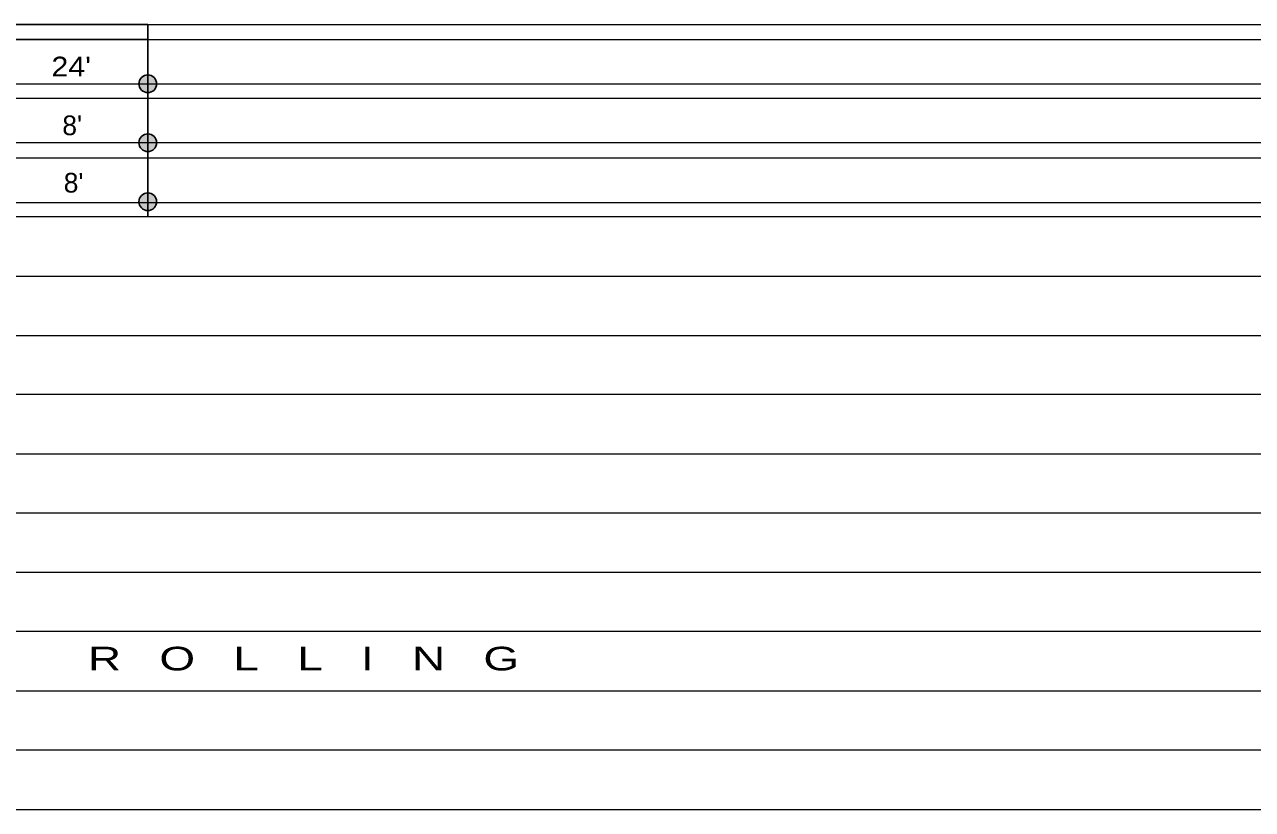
# Model space of a CAD drawing. Extents: x 278625.8 to 278647.3, y 171135.9 to 171152.6.
# Drawn here: x 278634.75 to 278640.97, y 171140.08 to 171144.06 of the extents above; entities that cross this region are included whole.
import ezdxf
from ezdxf.enums import TextEntityAlignment as Align

# ---------------------------------------------------------------- set-up
doc = ezdxf.new("R2010")
doc.units = 0
doc.header["$LTSCALE"] = 0.04
doc.layers.add('1', color=7, linetype='Continuous', lineweight=25)
doc.layers.add('2', color=7, linetype='Continuous', lineweight=13)

msp = doc.modelspace()

# ---------------------------------------------------------------- hatches: boundary and pattern name
at = {"layer": '1'}
for points in [[(278635.41946, 171143.75763, 1), (278635.32989, 171143.75763, 1)], [(278635.41946, 171143.45863, 1), (278635.32989, 171143.45863, 1)], [(278635.41946, 171143.15963, 1), (278635.32989, 171143.15963, 1)]]:
    msp.add_hatch(color=256, dxfattribs=at).paths.add_polyline_path(points)

# ---------------------------------------------------------------- linework, layer by layer
for p, q in [((278635.375, 171143.683), (278635.375, 171143.982)), ((278635.375, 171143.384), (278635.375, 171143.683)), ((278635.375, 171143.085), (278635.375, 171143.384))]:
    msp.add_line(p, q, dxfattribs=at)
msp.add_lwpolyline([(278627.335, 171144.058), (278635.375, 171144.058), (278635.375, 171143.982), (278627.335, 171143.982)], close=True, dxfattribs=at)
for centre in [(278635.37468, 171143.75763), (278635.37468, 171143.45863), (278635.37468, 171143.15963)]:
    msp.add_circle(centre, 0.04479, dxfattribs=at)
at = {"layer": '2'}
for p, q in [((278627.335, 171144.058), (278647.347, 171144.058)), ((278625.813, 171143.982), (278647.347, 171143.982)), ((278627.335, 171143.758), (278647.347, 171143.758)), ((278625.813, 171143.684), (278647.347, 171143.684)), ((278627.335, 171143.46), (278647.347, 171143.46)), ((278626.793, 171143.382), (278647.347, 171143.382)), ((278627.335, 171143.156), (278647.347, 171143.156)), ((278625.813, 171143.084), (278647.347, 171143.084)), ((278626.793, 171142.782), (278647.347, 171142.782)), ((278626.793, 171142.482), (278647.347, 171142.482)), ((278626.793, 171141.882), (278647.347, 171141.882)), ((278626.793, 171141.582), (278647.347, 171141.582)), ((278625.813, 171141.282), (278647.347, 171141.282)), ((278625.813, 171140.982), (278647.347, 171140.982)), ((278625.813, 171140.68), (278647.347, 171140.68)), ((278626.793, 171140.38), (278647.347, 171140.38)), ((278625.813, 171140.078), (278647.347, 171140.078))]:
    msp.add_line(p, q, dxfattribs=at)
msp.add_lwpolyline([(278625.813, 171142.184), (278626.793, 171142.184), (278647.347, 171142.184)], dxfattribs=at)

# ---------------------------------------------------------------- texts
at = {"layer": '1'}
for s, height, width, p in [("24'", 0.1, 1.15, (278634.9865, 171143.795)), ('R   O   L   L   I   N   G', 0.12, 1.45, (278636.164, 171140.783))]:
    msp.add_text(s, height=height, dxfattribs=dict(at, width=width)).set_placement(p, align=Align.CENTER)
for p in [(278634.9915, 171143.497), (278634.9985, 171143.206)]:
    msp.add_text("8'", height=0.1, dxfattribs=at).set_placement(p, align=Align.CENTER)

doc.saveas('drawing.dxf')
